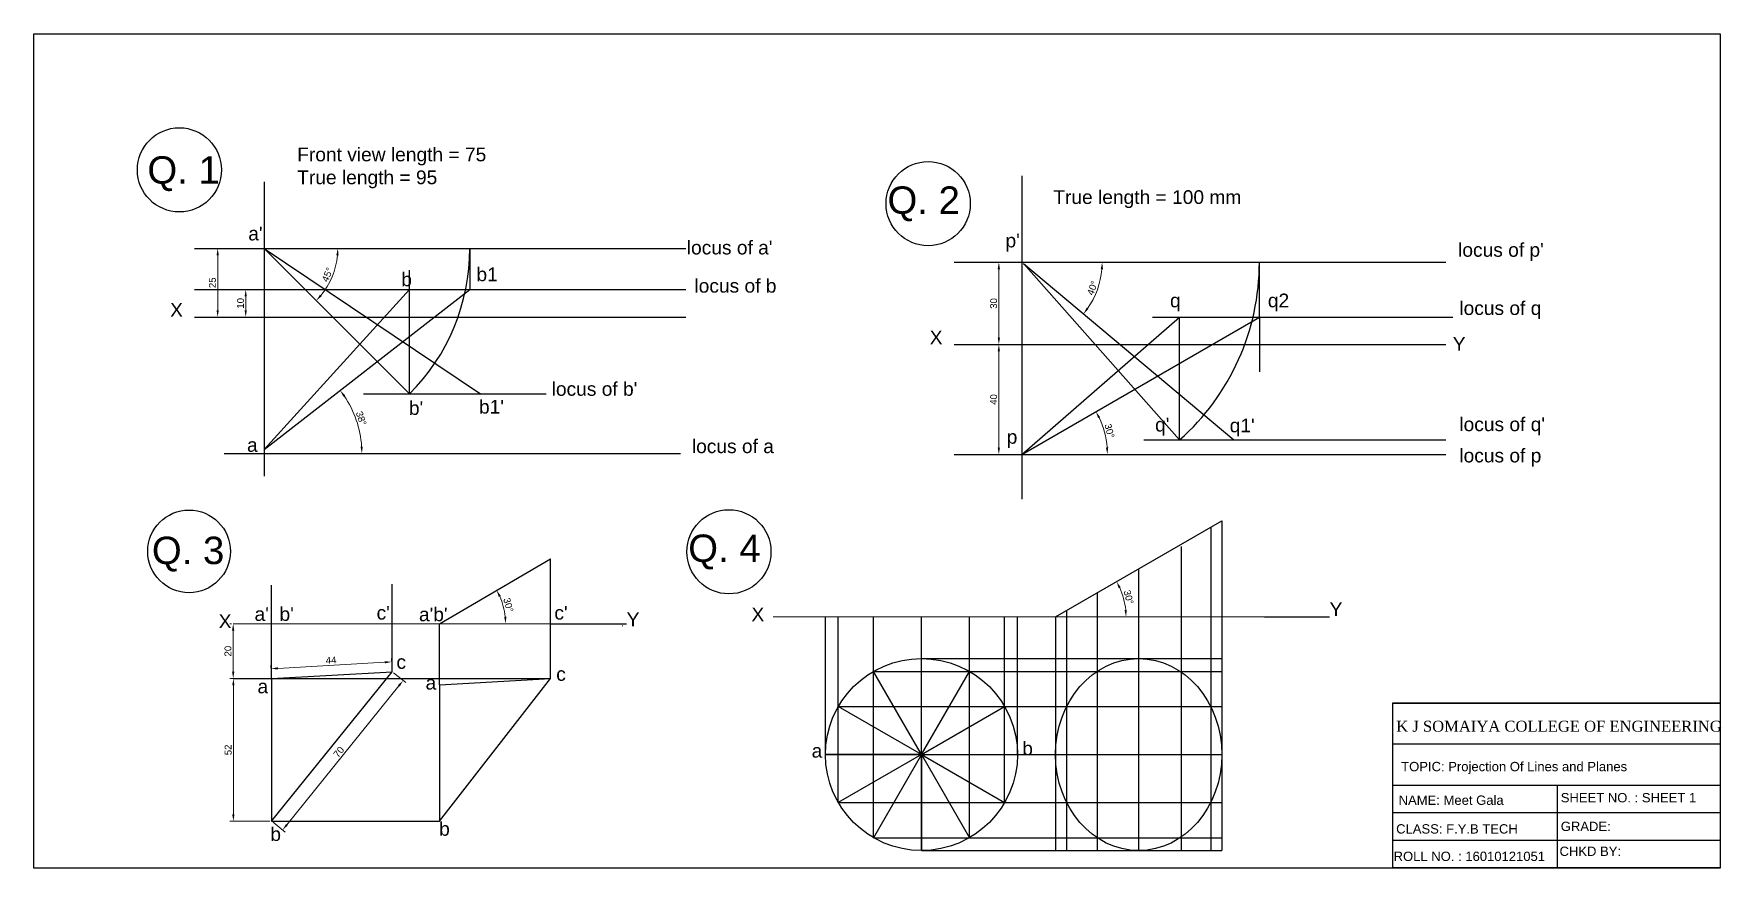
# Model space of a CAD drawing. Header units: millimetres. Extents: x -121 to 494, y 45 to 350.
import ezdxf

# ---------------------------------------------------------------- set-up
doc = ezdxf.new("R2010")
doc.units = ezdxf.units.MM
doc.header["$LTSCALE"] = 0.5
doc.linetypes.add('CENTER2', pattern=[28.575, 19.05, -3.175, 3.175, -3.175])
doc.styles.get("Standard").update_dxf_attribs({"font": 'arial.ttf'})
doc.dimstyles.new('ISO-25', dxfattribs={"dimtxt": 2.5, "dimasz": 2.5, "dimexe": 1.25, "dimexo": 0.625, "dimtad": 1, "dimtxsty": 'Standard', "dimcen": 2.5, "dimadec": 0, "dimazin": 0, "dimtfac": 1, "dimtmove": 0, "dimatfit": 3, "dimfxl": 1, "dimlwd": 9, "dimlwe": 9, "dimarcsym": 0})

# ---------------------------------------------------------------- blocks, each defined once
blk = doc.blocks.new('*D1')
at = {"color": 0, "lineweight": 9, "transparency": 16777216}
for p, q in [((-37.53, 256.38), (-44.84, 256.38)), ((-43.59, 253.88), (-43.59, 248.88)), ((-37.53, 246.38), (-44.84, 246.38))]:
    blk.add_line(p, q, dxfattribs=at)
at = {"color": 0, "transparency": 16777216}
for points in [[(-44.01, 253.88), (-43.18, 253.88), (-43.59, 256.38)], [(-44.01, 248.88), (-43.18, 248.88), (-43.59, 246.38)]]:
    blk.add_solid(points, dxfattribs=at)
at = {"layer": 'Defpoints', "color": 0, "transparency": 16777216}
for p in [(-36.9, 256.38), (-43.59, 246.38), (-36.9, 246.38)]:
    blk.add_point(p, dxfattribs=at)
at = {"color": 0, "transparency": 16777216, "insert": (-45.5, 251.38), "char_height": 2.5, "attachment_point": 5, "rotation": 90}
blk.add_mtext('10', dxfattribs=at)
blk = doc.blocks.new('*D2')
at = {"color": 0, "lineweight": 9, "transparency": 16777216}
for p, q in [((-37.53, 271.38), (-55.06, 271.38)), ((-53.81, 268.88), (-53.81, 248.88)), ((-37.53, 246.38), (-55.06, 246.38))]:
    blk.add_line(p, q, dxfattribs=at)
at = {"color": 0, "transparency": 16777216}
for points in [[(-54.23, 268.88), (-53.4, 268.88), (-53.81, 271.38)], [(-54.23, 248.88), (-53.4, 248.88), (-53.81, 246.38)]]:
    blk.add_solid(points, dxfattribs=at)
at = {"layer": 'Defpoints', "color": 0, "transparency": 16777216}
for p in [(-36.9, 271.38), (-53.81, 246.38), (-36.9, 246.38)]:
    blk.add_point(p, dxfattribs=at)
at = {"color": 0, "transparency": 16777216, "insert": (-55.72, 258.88), "char_height": 2.5, "attachment_point": 5, "rotation": 90}
blk.add_mtext('25', dxfattribs=at)
blk = doc.blocks.new('*D3')
at = {"color": 0, "lineweight": 9, "transparency": 16777216}
for p, q in [((238.62, 266.33), (229.64, 266.33)), ((230.89, 263.83), (230.89, 238.83)), ((238.62, 236.33), (229.64, 236.33))]:
    blk.add_line(p, q, dxfattribs=at)
at = {"color": 0, "transparency": 16777216}
for points in [[(230.47, 263.83), (231.3, 263.83), (230.89, 266.33)], [(230.47, 238.83), (231.3, 238.83), (230.89, 236.33)]]:
    blk.add_solid(points, dxfattribs=at)
at = {"layer": 'Defpoints', "color": 0, "transparency": 16777216}
for p in [(239.24, 266.33), (230.89, 236.33), (239.24, 236.33)]:
    blk.add_point(p, dxfattribs=at)
at = {"color": 0, "transparency": 16777216, "insert": (228.98, 251.33), "char_height": 2.5, "attachment_point": 5, "rotation": 90}
blk.add_mtext('30', dxfattribs=at)
blk = doc.blocks.new('*D4')
at = {"color": 0, "lineweight": 9, "transparency": 16777216}
for p, q in [((238.62, 236.33), (229.64, 236.33)), ((230.89, 233.83), (230.89, 198.83)), ((238.62, 196.33), (229.64, 196.33))]:
    blk.add_line(p, q, dxfattribs=at)
at = {"color": 0, "transparency": 16777216}
for points in [[(230.47, 233.83), (231.3, 233.83), (230.89, 236.33)], [(230.47, 198.83), (231.3, 198.83), (230.89, 196.33)]]:
    blk.add_solid(points, dxfattribs=at)
at = {"layer": 'Defpoints', "color": 0, "transparency": 16777216}
for p in [(239.24, 236.33), (230.89, 196.33), (239.24, 196.33)]:
    blk.add_point(p, dxfattribs=at)
at = {"color": 0, "transparency": 16777216, "insert": (228.98, 216.33), "char_height": 2.5, "attachment_point": 5, "rotation": 90}
blk.add_mtext('40', dxfattribs=at)
blk = doc.blocks.new('*D5')
at = {"color": 0, "lineweight": 9, "transparency": 16777216}
blk.add_arc((239.32, 266.33), 29.22, 324.90374, 355.09626, dxfattribs=at)
at = {"color": 0, "transparency": 16777216}
for points in [[(268.02, 263.85), (268.85, 263.81), (268.54, 266.33)], [(263.56, 249.27), (262.9, 249.78), (261.71, 247.54)]]:
    blk.add_solid(points, dxfattribs=at)
at = {"layer": 'Defpoints', "color": 0, "transparency": 16777216}
for p in [(214.63, 266.33), (239.86, 265.87), (393.79, 266.33), (265.43, 253.21), (316.47, 201.6)]:
    blk.add_point(p, dxfattribs=at)
at = {"color": 0, "transparency": 16777216, "insert": (264.99, 256.98), "char_height": 2.5, "attachment_point": 5, "rotation": 70}
blk.add_mtext('40°', dxfattribs=at)
blk = doc.blocks.new('*D6')
at = {"color": 0, "lineweight": 9, "transparency": 16777216}
blk.add_arc((239.24, 196.33), 31.19, 4.59332, 25.40668, dxfattribs=at)
at = {"color": 0, "transparency": 16777216}
for points in [[(267.05, 209.52), (267.79, 209.9), (266.26, 211.92)], [(270.75, 198.84), (269.92, 198.81), (270.43, 196.33)]]:
    blk.add_solid(points, dxfattribs=at)
at = {"layer": 'Defpoints', "color": 0, "transparency": 16777216}
for p in [(325.84, 246.33), (269.96, 201.74), (214.63, 196.33), (239.24, 196.33), (393.79, 196.33)]:
    blk.add_point(p, dxfattribs=at)
at = {"color": 0, "transparency": 16777216, "insert": (271.21, 204.89), "char_height": 2.5, "attachment_point": 5, "rotation": 285}
blk.add_mtext('30°', dxfattribs=at)
blk = doc.blocks.new('*D7')
at = {"color": 0, "lineweight": 9, "transparency": 16777216}
blk.add_arc((-36.9, 271.38), 26.87, 320.33274, 354.66726, dxfattribs=at)
at = {"color": 0, "transparency": 16777216}
for points in [[(-10.57, 268.9), (-9.73, 268.86), (-10.03, 271.38)], [(-15.91, 253.94), (-16.53, 254.51), (-17.9, 252.38)]]:
    blk.add_solid(points, dxfattribs=at)
at = {"layer": 'Defpoints', "color": 0, "transparency": 16777216}
for p in [(-62.31, 271.38), (-36.9, 271.38), (116.85, 271.38), (-13.63, 257.94), (16.13, 218.34)]:
    blk.add_point(p, dxfattribs=at)
at = {"color": 0, "transparency": 16777216, "insert": (-13.83, 261.82), "char_height": 2.5, "attachment_point": 5, "rotation": 67.5}
blk.add_mtext('45°', dxfattribs=at)
blk = doc.blocks.new('*D8')
at = {"color": 0, "lineweight": 9, "transparency": 16777216}
blk.add_arc((-38.69, 196.68), 37.42, 3.8281, 34.03555, dxfattribs=at)
at = {"color": 0, "transparency": 16777216}
for points in [[(-8.01, 217.38), (-7.34, 217.87), (-9.14, 219.65)], [(-0.93, 199.19), (-1.76, 199.16), (-1.26, 196.68)]]:
    blk.add_solid(points, dxfattribs=at)
at = {"layer": 'Defpoints', "color": 0, "transparency": 16777216}
for p in [(38.1, 256.38), (-2.17, 204.86), (-36.9, 198.07), (-51.49, 196.68), (114.83, 196.68)]:
    blk.add_point(p, dxfattribs=at)
at = {"color": 0, "transparency": 16777216, "insert": (-1.49, 209.44), "char_height": 2.5, "attachment_point": 5, "rotation": 288.93182}
blk.add_mtext('38°', dxfattribs=at)
blk = doc.blocks.new('*D9')
at = {"color": 0, "lineweight": 9, "transparency": 16777216}
for p, q in [((-48.79, 134.61), (-49.41, 134.61)), ((-48.16, 132.11), (-48.16, 117.11)), ((-48.79, 114.61), (-49.41, 114.61))]:
    blk.add_line(p, q, dxfattribs=at)
at = {"color": 0, "transparency": 16777216}
for points in [[(-48.58, 132.11), (-47.75, 132.11), (-48.16, 134.61)], [(-48.58, 117.11), (-47.75, 117.11), (-48.16, 114.61)]]:
    blk.add_solid(points, dxfattribs=at)
at = {"layer": 'Defpoints', "color": 0, "transparency": 16777216}
for p in [(-48.16, 134.61), (-48.16, 114.61), (-48.16, 114.61)]:
    blk.add_point(p, dxfattribs=at)
at = {"color": 0, "transparency": 16777216, "insert": (-50.07, 124.61), "char_height": 2.5, "attachment_point": 5, "rotation": 90}
blk.add_mtext('20', dxfattribs=at)
blk = doc.blocks.new('*D10')
at = {"color": 0, "lineweight": 9, "transparency": 16777216}
for p, q in [((12.2, 111.96), (-28.59, 61.35)), ((10.28, 116.72), (14.75, 113.12)), ((-33.65, 62.22), (-29.18, 58.62))]:
    blk.add_line(p, q, dxfattribs=at)
at = {"color": 0, "transparency": 16777216}
for points in [[(11.88, 112.22), (12.53, 111.69), (13.77, 113.9)], [(-28.91, 61.61), (-28.26, 61.09), (-30.16, 59.4)]]:
    blk.add_solid(points, dxfattribs=at)
at = {"layer": 'Defpoints', "color": 0, "transparency": 16777216}
for p in [(9.79, 117.11), (-34.14, 62.61), (-30.16, 59.4)]:
    blk.add_point(p, dxfattribs=at)
at = {"color": 0, "transparency": 16777216, "insert": (-9.67, 87.85), "char_height": 2.5, "attachment_point": 5, "rotation": 51.12996}
blk.add_mtext('70', dxfattribs=at)
blk = doc.blocks.new('*D11')
at = {"color": 0, "lineweight": 9, "transparency": 16777216}
for p, q in [((-34.76, 114.61), (-49.34, 114.61)), ((-48.09, 112.11), (-48.09, 65.11)), ((-34.76, 62.61), (-49.34, 62.61))]:
    blk.add_line(p, q, dxfattribs=at)
at = {"color": 0, "transparency": 16777216}
for points in [[(-48.51, 112.11), (-47.68, 112.11), (-48.09, 114.61)], [(-48.51, 65.11), (-47.68, 65.11), (-48.09, 62.61)]]:
    blk.add_solid(points, dxfattribs=at)
at = {"layer": 'Defpoints', "color": 0, "transparency": 16777216}
for p in [(-34.14, 114.61), (-48.09, 62.61), (-34.14, 62.61)]:
    blk.add_point(p, dxfattribs=at)
at = {"color": 0, "transparency": 16777216, "insert": (-49.99, 88.61), "char_height": 2.5, "attachment_point": 5, "rotation": 90}
blk.add_mtext('52', dxfattribs=at)
blk = doc.blocks.new('*D12')
at = {"color": 0, "lineweight": 9, "transparency": 16777216}
for p, q in [((-34.17, 115.24), (-34.41, 119.44)), ((-31.85, 118.33), (7.09, 120.55)), ((9.76, 117.74), (9.52, 121.94))]:
    blk.add_line(p, q, dxfattribs=at)
at = {"color": 0, "transparency": 16777216}
for points in [[(-31.87, 118.75), (-31.82, 117.91), (-34.34, 118.19)], [(7.07, 120.96), (7.12, 120.13), (9.59, 120.69)]]:
    blk.add_solid(points, dxfattribs=at)
at = {"layer": 'Defpoints', "color": 0, "transparency": 16777216}
for p in [(9.59, 120.69), (9.79, 117.11), (-34.14, 114.61)]:
    blk.add_point(p, dxfattribs=at)
at = {"color": 0, "transparency": 16777216, "insert": (-12.48, 121.31), "char_height": 2.5, "attachment_point": 5, "rotation": 3.2572}
blk.add_mtext('44', dxfattribs=at)
blk = doc.blocks.new('*U13')
blk.add_line((-17.5, 0), (17.5, 0))
blk = doc.blocks.new('*U14')
at = {"color": 0, "linetype": 'ByBlock', "lineweight": -2, "transparency": 16777216}
for p, rotation in [((202.68, 62.46), 89.99999999999999), ((193.93, 60.11), 120), ((211.43, 60.11), 59.99999999999999), ((187.53, 53.71), 149.9999999999999), ((217.84, 53.71), 29.99999999999998), ((185.18, 44.96), 180), ((187.53, 36.21), 209.9999999999999), ((193.93, 29.8), 239.9999999999999), ((202.68, 27.46), 269.9999999999998), ((211.43, 29.8), 299.9999999999998), ((217.84, 36.21), 329.9999999999998)]:
    blk.add_blockref('*U13', p, dxfattribs=dict(at, rotation=rotation))
blk.add_blockref('*U13', (220.18, 44.96), dxfattribs=at)
blk = doc.blocks.new('*D15')
at = {"color": 0, "lineweight": 9, "transparency": 16777216}
blk.add_arc((251.53, 137.11), 25.7, 5.57496, 24.42504, dxfattribs=at)
at = {"color": 0, "transparency": 16777216}
for points in [[(274.56, 147.55), (275.3, 147.93), (273.79, 149.96)], [(277.53, 139.63), (276.7, 139.59), (277.23, 137.11)]]:
    blk.add_solid(points, dxfattribs=at)
at = {"layer": 'Defpoints', "color": 0, "transparency": 16777216}
for p in [(312.15, 172.11), (276.84, 141.57), (148.59, 137.11), (251.53, 137.11), (327.75, 137.11)]:
    blk.add_point(p, dxfattribs=at)
at = {"color": 0, "transparency": 16777216, "insert": (278.19, 144.26), "char_height": 2.5, "attachment_point": 5, "rotation": 285}
blk.add_mtext('30°', dxfattribs=at)
blk = doc.blocks.new('*D16')
at = {"color": 0, "lineweight": 9, "transparency": 16777216}
blk.add_arc((26.97, 134.61), 24.16, 5.93072, 24.39111, dxfattribs=at)
at = {"color": 0, "transparency": 16777216}
for points in [[(48.61, 144.4), (49.35, 144.78), (47.83, 146.81)], [(51.42, 137.13), (50.59, 137.09), (51.14, 134.61)]]:
    blk.add_solid(points, dxfattribs=at)
at = {"layer": 'Defpoints', "color": 0, "transparency": 16777216}
for p in [(67.45, 158.28), (50.76, 138.85), (-48.16, 134.61), (26.97, 134.61), (67.45, 134.61)]:
    blk.add_point(p, dxfattribs=at)
at = {"color": 0, "transparency": 16777216, "insert": (52.13, 141.43), "char_height": 2.5, "attachment_point": 5, "rotation": 285.16091}
blk.add_mtext('30°', dxfattribs=at)

msp = doc.modelspace()

# ---------------------------------------------------------------- linework, layer by layer
for p, q in [((-36.903, 295.679), (-36.903, 197.551)), ((239.242, 297.891), (239.242, 180.039)), ((-62.314, 271.377), (116.846, 271.377)), ((-36.903, 271.377), (41.917, 218.344)), ((-36.903, 271.377), (16.13, 218.344)), ((38.097, 271.377), (38.097, 256.377)), ((214.634, 266.326), (393.793, 266.326)), ((239.861, 265.874), (316.466, 201.595)), ((296.774, 201.595), (239.861, 265.874)), ((325.845, 246.326), (325.845, 266.326)), ((16.13, 218.344), (16.13, 263.527)), ((-62.314, 256.377), (116.846, 256.377)), ((-36.903, 198.067), (38.097, 256.377)), ((-36.903, 198.067), (16.13, 256.377)), ((-62.314, 246.377), (116.846, 246.377)), ((239.242, 196.326), (325.845, 246.326)), ((239.242, 196.326), (296.774, 246.326)), ((286.931, 246.326), (396.308, 246.326)), ((296.774, 201.595), (296.774, 246.326)), ((325.845, 246.326), (325.845, 226.409)), ((348.937, 246.326), (348.937, 246.326)), ((214.634, 236.326), (393.793, 236.326)), ((-0.649, 218.344), (65.894, 218.344)), ((-36.903, 198.067), (-36.903, 188.324)), ((283.763, 201.595), (393.793, 201.595)), ((-51.492, 196.68), (114.83, 196.68)), ((214.634, 196.326), (393.793, 196.326)), ((251.53, 137.112), (312.151, 172.112)), ((308.09, 169.767), (308.09, 51.913)), ((312.151, 172.112), (312.151, 51.913)), ((297.359, 162.733), (297.359, 51.913)), ((26.974, 134.612), (67.451, 158.285)), ((67.451, 114.612), (67.451, 158.285)), ((281.84, 154.612), (281.84, 51.913)), ((-34.138, 114.612), (-34.138, 148.644)), ((9.791, 117.112), (9.791, 148.985)), ((266.685, 145.862), (266.685, 51.913)), ((167.682, 86.913), (167.682, 137.112)), ((172.371, 69.413), (172.371, 137.112)), ((185.182, 56.602), (185.182, 137.112)), ((202.682, 51.913), (202.682, 137.112)), ((220.182, 56.602), (220.182, 137.112)), ((232.993, 69.413), (232.993, 137.112)), ((237.682, 86.913), (237.682, 137.112)), ((251.53, 137.112), (251.53, 51.913)), ((255.59, 139.456), (255.59, 51.913)), ((327.753, 137.112), (351.425, 137.112)), ((26.974, 112.308), (26.974, 134.612)), ((67.451, 134.612), (95.241, 134.612)), ((-34.138, 114.612), (9.791, 117.112)), ((-34.138, 62.612), (9.791, 117.112)), ((185.182, 117.224), (312.151, 117.224)), ((202.682, 121.913), (312.151, 121.913)), ((-48.164, 114.612), (67.451, 114.612)), ((-34.138, 114.612), (-34.138, 62.612)), ((26.974, 112.308), (67.451, 114.612)), ((26.974, 62.612), (67.451, 114.612)), ((26.974, 112.308), (26.974, 62.612)), ((493.709, 105.643), (374.303, 105.643)), ((374.303, 105.643), (374.303, 45.643)), ((374.303, 105.643), (493.709, 105.643)), ((172.371, 104.413), (312.151, 104.413)), ((167.682, 86.913), (312.151, 86.913)), ((493.709, 90.643), (374.303, 90.643)), ((493.709, 75.643), (374.303, 75.643)), ((434.303, 75.643), (434.303, 45.643)), ((172.371, 69.413), (312.151, 69.413)), ((-34.138, 62.612), (26.974, 62.612)), ((493.709, 65.643), (374.303, 65.643)), ((185.182, 56.602), (312.151, 56.602)), ((493.709, 55.643), (374.303, 55.643)), ((493.709, 55.643), (374.303, 55.643)), ((202.682, 51.913), (312.151, 51.913)), ((493.709, 45.643), (374.303, 45.643)), ((493.709, 45.472), (374.474, 45.472))]:
    msp.add_line(p, q)
at = {"lineweight": 9}
for p, q in [((148.594, 137.112), (327.753, 137.112)), ((148.594, 137.112), (327.753, 137.112)), ((-48.164, 134.612), (67.451, 134.612)), ((-34.138, 134.612), (9.791, 134.612)), ((93.574, 133.792), (93.807, 133.792))]:
    msp.add_line(p, q, dxfattribs=at)
at = {"linetype": 'CENTER2'}
msp.add_line((401.121, 45.472), (401.121, 45.643), dxfattribs=at)
at = {"linetype": 'Continuous'}
msp.add_lwpolyline([(493.709, 45.472), (-120.847, 45.472), (-120.847, 349.641), (493.709, 349.641)], close=True, dxfattribs=at)
for centre, radius in [((-67.755, 300.028), 15.338), ((205.121, 287.712), 15.338), ((205.121, 287.712), 15.338), ((-64.245, 160.978), 15.067), ((132.503, 160.821), 15.338), ((132.503, 160.821), 15.338), ((202.682, 86.913), 35)]:
    msp.add_circle(centre, radius)
for centre, radius, start in [((-36.903, 271.377), 75, 315), ((239.242, 266.326), 86.603, 311.630104)]:
    msp.add_arc(centre, radius, start, 0)
msp.add_ellipse((281.84, 86.913), major_axis=(0, 35), ratio=0.8660254)

# ---------------------------------------------------------------- block references
msp.add_blockref('*U14', (0, 41.956))

# ---------------------------------------------------------------- texts
at = {"attachment_point": 1}
for s, width, heights, insert, char_height in [('Front view length = 75\\PTrue length = 95', 70.83992, [0], (-24.834, 308.143), 5), ('Q. 1', 45.12097, [0], (-79.431, 304.987), 10), ('Q. 2', 45.12097, [10.955], (190.295, 294), 10), ('True length = 100 mm', 70.4304, [0], (250.725, 292.594), 5), ("a'", 15.98266, [0], (-42.665, 279.31), 5), ("p'", 26.74431, [0], (233.306, 276.762), 5), ("locus of a'", 61.32523, [0], (117.153, 274.204), 5), ("locus of p'", 34.84388, [0], (398.257, 273.361), 5), ('b1', 72.01069, [0], (40.496, 264.455), 5), ('b', 68.29401, [0], (13.086, 262.598), 5), ('locus of b', 34.84388, [0], (119.94, 260.277), 5), (' q', 34.84388, [0], (291.333, 254.924), 5), (' q2', 34.84388, [0], (326.986, 254.924), 5), ('locus of q', 34.84388, [0], (398.711, 252.134), 5), ('X', 103.60248, [0], (-71.141, 251.483), 5), ('X', 103.60248, [0], (205.692, 241.432), 5), ('Y', 38.56056, [0], (396.308, 239.085), 5), ("locus of b'", 44.13558, [0], (67.907, 222.676), 5), ("b'", 36.23764, [0], (15.873, 215.713), 5), ("b1'", 50.63977, [0], (41.425, 216.177), 5), ("q'", 19.58024, [0], (287.84, 209.664), 5), ("q1'", 12.56642, [7.584], (315.018, 209.372), 5), ("locus of q'", 34.84388, [0], (398.711, 209.793), 5), ('p', 26.74431, [0], (233.76, 205.2), 5), ('p', 26.74431, [0], (233.76, 205.2), 5), ('a', 20.62851, [0], (-43.129, 202.251), 5), ('locus of a', 98.49204, [0], (119.011, 201.787), 5), ('locus of p', 34.84388, [0], (398.711, 198.405), 5), ('Q. 3', 45.12097, [10.955], (-77.789, 166.329), 10), ('Q. 4', 45.12097, [10.955], (117.677, 167.108), 10), ('Y', 38.56056, [0], (351.425, 142.355), 5), ('X', 103.60248, [0], (-53.452, 137.993), 5), ("a'  b'", 16.89155, [0], (-40.379, 140.632), 5), ("c'", 17.85401, [0], (4.102, 141.101), 5), ("a'b'", 16.89155, [0], (19.542, 140.507), 5), ("c'", 17.85401, [0], (68.908, 141.101), 5), ('Y', 38.56056, [0], (95.241, 138.698), 5), ('X', 103.60248, [0], (140.723, 140.493), 5), ('c', 31.47555, [5.082], (11.339, 123.158), 5), ('c', 31.47555, [5.082], (69.582, 118.786), 5), ('a', 21.095, [0], (-39.304, 114.232), 5), ('a', 21.095, [0], (21.947, 115.598), 5), ('\\pxt29;{\\fTimes New Roman|b0|i0|c0|p18;K J SOMAIYA COLLEGE OF ENGINEERING }', 120, [0], (375.707, 99.241), 4), ('a', 30.99507, [0], (162.647, 90.784), 5), ('b', 41.19622, [0], (239.404, 91.645), 5), ('TOPIC: Projection Of Lines and Planes', 120, [0], (377.51, 84.233), 3.4), ('NAME: Meet Gala', 60, [0], (376.594, 71.98), 3.4), ('SHEET NO. : SHEET 1', 60, [0], (435.677, 72.896), 3.4), ('b', 21.095, [0], (26.901, 62.328), 5), ('CLASS: F.Y.B TECH', 56.79255, [0], (375.677, 61.522), 3.4), ('GRADE:', 60, [0], (435.677, 62.438), 3.4), ('b', 21.095, [0], (-34.624, 60.415), 5), ('ROLL NO. : 16010121051', 60, [0], (374.761, 51.522), 3.4), ('CHKD BY:', 60, [0], (435.219, 53.354), 3.4)]:
    msp.add_mtext_dynamic_manual_height_columns(s, width=width, gutter_width=12.5, heights=heights, dxfattribs=dict(at, insert=insert, char_height=char_height))

# ---------------------------------------------------------------- dimensions: what is measured, and where the dimension line sits
for base, line1, line2, picture, middle in [((-13.633, 257.942), ((-36.903, 271.377), (16.13, 218.344)), ((-62.314, 271.377), (116.846, 271.377)), '*D7', (-13.83, 261.82)), ((265.434, 253.212), ((239.861, 265.874), (316.466, 201.595)), ((214.634, 266.326), (393.793, 266.326)), '*D5', (264.993, 256.983)), ((-2.166, 204.858), ((-51.492, 196.68), (114.83, 196.68)), ((-36.903, 198.067), (38.097, 256.377)), '*D8', (-1.487, 209.44)), ((269.961, 201.743), ((214.634, 196.326), (393.793, 196.326)), ((239.242, 196.326), (325.845, 246.326)), '*D6', (271.209, 204.892)), ((276.843, 141.575), ((148.594, 137.112), (327.753, 137.112)), ((251.53, 137.112), (312.151, 172.112)), '*D15', (278.195, 144.257)), ((50.762, 138.852), ((-48.164, 134.612), (67.451, 134.612)), ((26.974, 134.612), (67.451, 158.285)), '*D16', (52.132, 141.428))]:
    dim = msp.add_angular_dim_2l(base=base, line1=line1, line2=line2, dimstyle='ISO-25')
    dim.commit()
    dim.dimension.update_dxf_attribs({"geometry": picture, "text_midpoint": middle})
for base, p1, p2, picture, middle in [((-53.815, 246.377), (-36.903, 271.377), (-36.903, 246.377), '*D2', (-55.716, 258.877)), ((230.885, 236.326), (239.242, 266.326), (239.242, 236.326), '*D3', (228.983, 251.326)), ((-43.594, 246.377), (-36.903, 256.377), (-36.903, 246.377), '*D1', (-45.495, 251.377)), ((230.885, 196.326), (239.242, 236.326), (239.242, 196.326), '*D4', (228.984, 216.326)), ((-48.164, 114.612), (-48.164, 134.612), (-48.164, 114.612), '*D9', (-50.066, 124.612)), ((-48.093, 62.612), (-34.138, 114.612), (-34.138, 62.612), '*D11', (-49.994, 88.612))]:
    dim = msp.add_linear_dim(base=base, p1=p1, p2=p2, angle=90, dimstyle='ISO-25')
    dim.commit()
    dim.dimension.update_dxf_attribs({"geometry": picture, "text_midpoint": middle})
for p1, p2, distance, picture, middle in [((-34.138, 114.612), (9.791, 117.112), 3.582, '*D12', (-12.483, 121.309)), ((9.791, 117.112), (-34.138, 62.612), 5.114, '*D10', (-9.672, 87.845))]:
    dim = msp.add_aligned_dim(p1=p1, p2=p2, distance=distance, dimstyle='ISO-25')
    dim.commit()
    dim.dimension.update_dxf_attribs({"geometry": picture, "text_midpoint": middle})

doc.saveas('drawing.dxf')
